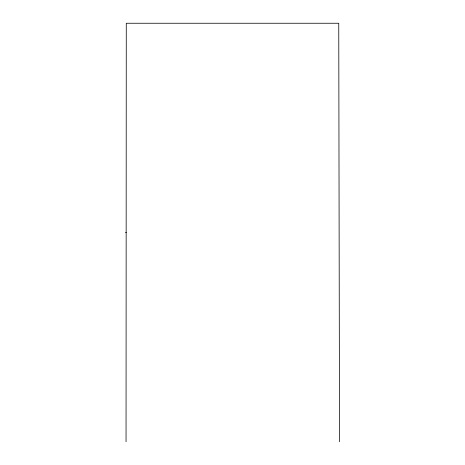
<?xml version="1.0" encoding="UTF-8"?>
<svg xmlns="http://www.w3.org/2000/svg" width="465" height="465" viewBox="0 0 465 465"><rect width="100%" height="100%" fill="white"/><g stroke="black" fill="none" stroke-linecap="round" stroke-linejoin="round"><path stroke-width="0.7" d="M126.044 441.75L126.277 23.25L338.752 23.25L339.508 441.75M125.492 232.378L126.277 232.378"/></g></svg>
